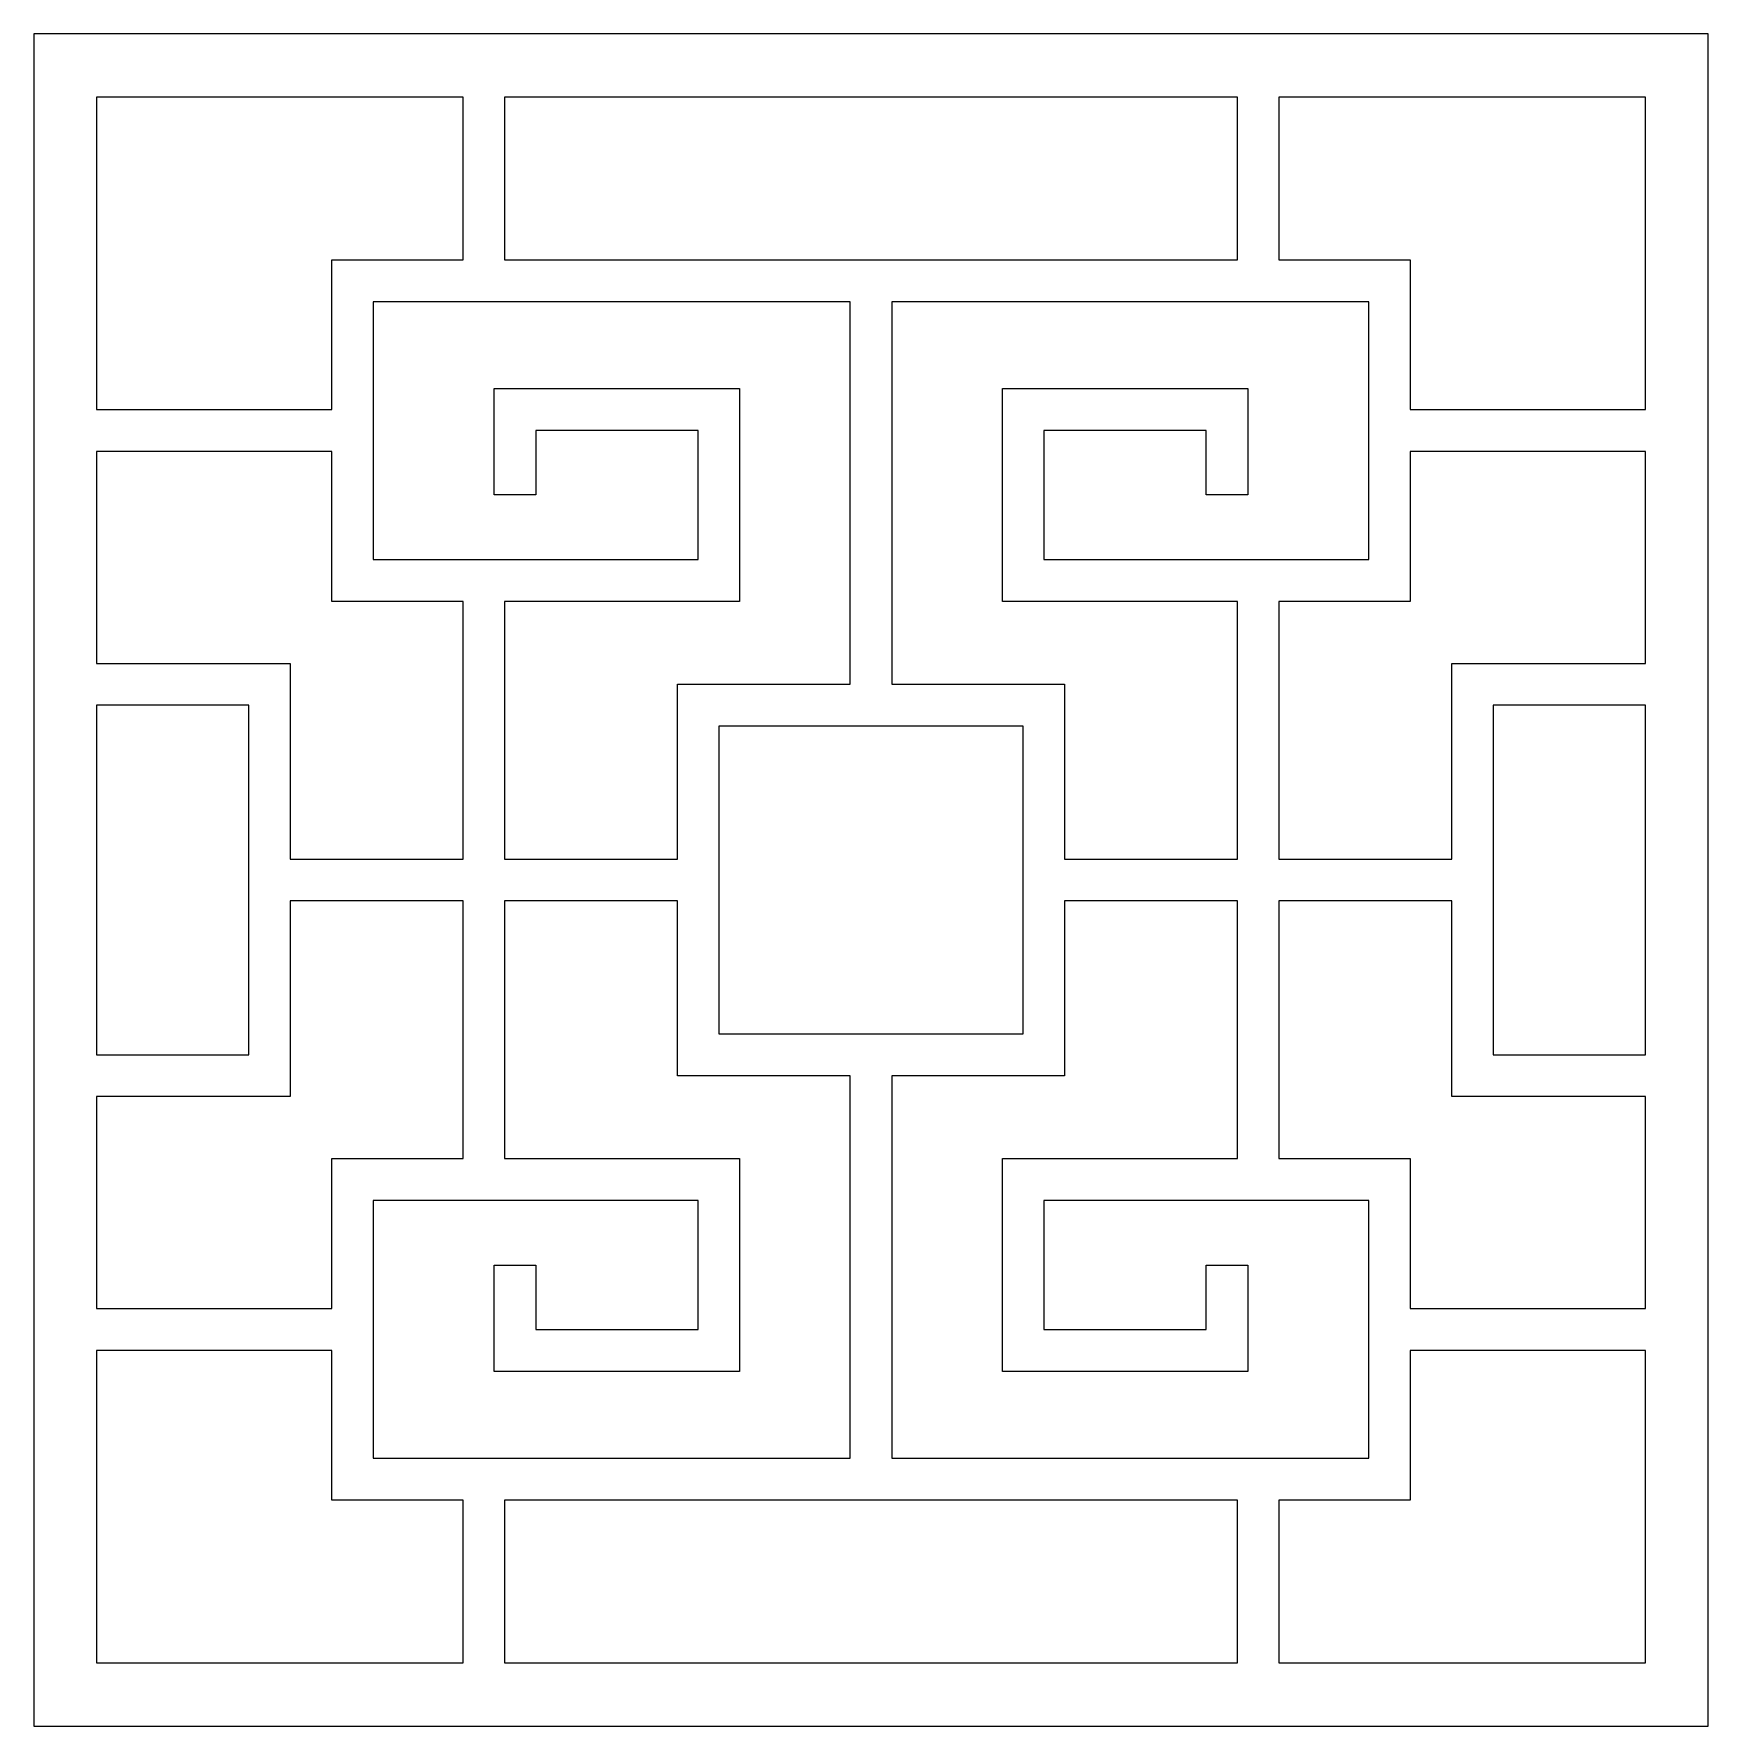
# Model space of a CAD drawing. Header units: centimetres. Extents: x -1.98 to 1.98, y -2 to 2.
import ezdxf

# ---------------------------------------------------------------- set-up
doc = ezdxf.new("R2010")
doc.units = ezdxf.units.CM
doc.header["$MEASUREMENT"] = 0
doc.layers.add('Layer 1', color=7, linetype='Continuous')

msp = doc.modelspace()

# ---------------------------------------------------------------- linework, layer by layer
at = {"layer": 'Layer 1', "color": 242}
for points, knots in [([(-1.97856, 2.00074), (-1.97856, 2.00074), (1.97857, 2.00074), (1.97857, 2.00074), (1.97857, 2.00074), (1.97857, 2.00074), (1.97857, -2.00073), (1.97857, -2.00073), (1.97857, -2.00073), (1.97857, -2.00073), (-1.97856, -2.00073), (-1.97856, -2.00073), (-1.97856, -2.00073), (-1.97856, -2.00073), (-1.97856, 2.00074), (-1.97856, 2.00074)], [0, 0, 0, 0, 0.2, 0.2, 0.2, 0.2, 0.4, 0.4, 0.4, 0.4, 0.6, 0.6, 0.6, 0.6, 1, 1, 1, 1]), ([(-0.9641, 1.46649), (-0.9641, 1.46649), (-1.27457, 1.46649), (-1.27457, 1.46649), (-1.27457, 1.46649), (-1.27457, 1.46649), (-1.27457, 1.11227), (-1.27457, 1.11227), (-1.27457, 1.11227), (-1.27457, 1.11227), (-1.83017, 1.11227), (-1.83017, 1.11227), (-1.83017, 1.11227), (-1.83017, 1.11227), (-1.83017, 1.85068), (-1.83017, 1.85068), (-1.83017, 1.85068), (-1.83017, 1.85068), (-0.9641, 1.85068), (-0.9641, 1.85068), (-0.9641, 1.85068), (-0.9641, 1.85068), (-0.9641, 1.46649), (-0.9641, 1.46649)], [0, 0, 0, 0, 0.1428571, 0.1428571, 0.1428571, 0.1428571, 0.2857143, 0.2857143, 0.2857143, 0.2857143, 0.4285714, 0.4285714, 0.4285714, 0.4285714, 0.5714286, 0.5714286, 0.5714286, 0.5714286, 0.7142857, 0.7142857, 0.7142857, 0.7142857, 1, 1, 1, 1]), ([(0.86607, 1.46649), (0.86607, 1.46649), (-0.00001, 1.46649), (-0.00001, 1.46649), (-0.00001, 1.46649), (-0.00001, 1.46649), (-0.86606, 1.46649), (-0.86606, 1.46649), (-0.86606, 1.46649), (-0.86606, 1.46649), (-0.86606, 1.85068), (-0.86606, 1.85068), (-0.86606, 1.85068), (-0.86606, 1.85068), (0.86607, 1.85068), (0.86607, 1.85068), (0.86607, 1.85068), (0.86607, 1.85068), (0.86607, 1.46649), (0.86607, 1.46649)], [0, 0, 0, 0, 0.1666667, 0.1666667, 0.1666667, 0.1666667, 0.3333333, 0.3333333, 0.3333333, 0.3333333, 0.5, 0.5, 0.5, 0.5, 0.6666667, 0.6666667, 0.6666667, 0.6666667, 1, 1, 1, 1]), ([(0.96411, 1.46649), (0.96411, 1.46649), (0.96411, 1.85068), (0.96411, 1.85068), (0.96411, 1.85068), (0.96411, 1.85068), (1.83018, 1.85068), (1.83018, 1.85068), (1.83018, 1.85068), (1.83018, 1.85068), (1.83018, 1.11227), (1.83018, 1.11227), (1.83018, 1.11227), (1.83018, 1.11227), (1.27459, 1.11227), (1.27459, 1.11227), (1.27459, 1.11227), (1.27459, 1.11227), (1.27459, 1.46649), (1.27459, 1.46649), (1.27459, 1.46649), (1.27459, 1.46649), (0.96411, 1.46649), (0.96411, 1.46649)], [0, 0, 0, 0, 0.1428571, 0.1428571, 0.1428571, 0.1428571, 0.2857143, 0.2857143, 0.2857143, 0.2857143, 0.4285714, 0.4285714, 0.4285714, 0.4285714, 0.5714286, 0.5714286, 0.5714286, 0.5714286, 0.7142857, 0.7142857, 0.7142857, 0.7142857, 1, 1, 1, 1]), ([(-0.04901, 0.4627), (-0.04901, 0.4627), (-0.45756, 0.4627), (-0.45756, 0.4627), (-0.45756, 0.4627), (-0.45756, 0.4627), (-0.45756, 0.04957), (-0.45756, 0.04957), (-0.45756, 0.04957), (-0.45756, 0.04957), (-0.86606, 0.04957), (-0.86606, 0.04957), (-0.86606, 0.04957), (-0.86606, 0.04957), (-0.86606, 0.65887), (-0.86606, 0.65887), (-0.86606, 0.65887), (-0.86606, 0.65887), (-0.31048, 0.65887), (-0.31048, 0.65887), (-0.31048, 0.65887), (-0.31048, 0.65887), (-0.31048, 1.16188), (-0.31048, 1.16188), (-0.31048, 1.16188), (-0.31048, 1.16188), (-0.89045, 1.16188), (-0.89045, 1.16188), (-0.89045, 1.16188), (-0.89045, 1.16188), (-0.89045, 0.91039), (-0.89045, 0.91039), (-0.89045, 0.91039), (-0.89045, 0.91039), (-0.79241, 0.91039), (-0.79241, 0.91039), (-0.79241, 0.91039), (-0.79241, 0.91039), (-0.79241, 1.06271), (-0.79241, 1.06271), (-0.79241, 1.06271), (-0.79241, 1.06271), (-0.40852, 1.06271), (-0.40852, 1.06271), (-0.40852, 1.06271), (-0.40852, 1.06271), (-0.40852, 0.75803), (-0.40852, 0.75803), (-0.40852, 0.75803), (-0.40852, 0.75803), (-1.17652, 0.75803), (-1.17652, 0.75803), (-1.17652, 0.75803), (-1.17652, 0.75803), (-1.17652, 1.36733), (-1.17652, 1.36733), (-1.17652, 1.36733), (-1.17652, 1.36733), (-0.04901, 1.36733), (-0.04901, 1.36733), (-0.04901, 1.36733), (-0.04901, 1.36733), (-0.04901, 0.4627), (-0.04901, 0.4627)], [0, 0, 0, 0, 0.0588235, 0.0588235, 0.0588235, 0.0588235, 0.1176471, 0.1176471, 0.1176471, 0.1176471, 0.1764706, 0.1764706, 0.1764706, 0.1764706, 0.2352941, 0.2352941, 0.2352941, 0.2352941, 0.2941176, 0.2941176, 0.2941176, 0.2941176, 0.3529412, 0.3529412, 0.3529412, 0.3529412, 0.4117647, 0.4117647, 0.4117647, 0.4117647, 0.4705882, 0.4705882, 0.4705882, 0.4705882, 0.5294118, 0.5294118, 0.5294118, 0.5294118, 0.5882353, 0.5882353, 0.5882353, 0.5882353, 0.6470588, 0.6470588, 0.6470588, 0.6470588, 0.7058824, 0.7058824, 0.7058824, 0.7058824, 0.7647059, 0.7647059, 0.7647059, 0.7647059, 0.8235294, 0.8235294, 0.8235294, 0.8235294, 0.8823529, 0.8823529, 0.8823529, 0.8823529, 1, 1, 1, 1]), ([(0.45756, 0.4627), (0.45756, 0.4627), (0.04902, 0.4627), (0.04902, 0.4627), (0.04902, 0.4627), (0.04902, 0.4627), (0.04902, 1.36733), (0.04902, 1.36733), (0.04902, 1.36733), (0.04902, 1.36733), (1.17654, 1.36733), (1.17654, 1.36733), (1.17654, 1.36733), (1.17654, 1.36733), (1.17654, 0.75803), (1.17654, 0.75803), (1.17654, 0.75803), (1.17654, 0.75803), (0.40853, 0.75803), (0.40853, 0.75803), (0.40853, 0.75803), (0.40853, 0.75803), (0.40853, 1.06271), (0.40853, 1.06271), (0.40853, 1.06271), (0.40853, 1.06271), (0.79242, 1.06271), (0.79242, 1.06271), (0.79242, 1.06271), (0.79242, 1.06271), (0.79242, 0.91039), (0.79242, 0.91039), (0.79242, 0.91039), (0.79242, 0.91039), (0.89046, 0.91039), (0.89046, 0.91039), (0.89046, 0.91039), (0.89046, 0.91039), (0.89046, 1.16188), (0.89046, 1.16188), (0.89046, 1.16188), (0.89046, 1.16188), (0.31049, 1.16188), (0.31049, 1.16188), (0.31049, 1.16188), (0.31049, 1.16188), (0.31049, 0.65887), (0.31049, 0.65887), (0.31049, 0.65887), (0.31049, 0.65887), (0.86607, 0.65887), (0.86607, 0.65887), (0.86607, 0.65887), (0.86607, 0.65887), (0.86607, 0.04957), (0.86607, 0.04957), (0.86607, 0.04957), (0.86607, 0.04957), (0.45756, 0.04957), (0.45756, 0.04957), (0.45756, 0.04957), (0.45756, 0.04957), (0.45756, 0.4627), (0.45756, 0.4627)], [0, 0, 0, 0, 0.0588235, 0.0588235, 0.0588235, 0.0588235, 0.1176471, 0.1176471, 0.1176471, 0.1176471, 0.1764706, 0.1764706, 0.1764706, 0.1764706, 0.2352941, 0.2352941, 0.2352941, 0.2352941, 0.2941176, 0.2941176, 0.2941176, 0.2941176, 0.3529412, 0.3529412, 0.3529412, 0.3529412, 0.4117647, 0.4117647, 0.4117647, 0.4117647, 0.4705882, 0.4705882, 0.4705882, 0.4705882, 0.5294118, 0.5294118, 0.5294118, 0.5294118, 0.5882353, 0.5882353, 0.5882353, 0.5882353, 0.6470588, 0.6470588, 0.6470588, 0.6470588, 0.7058824, 0.7058824, 0.7058824, 0.7058824, 0.7647059, 0.7647059, 0.7647059, 0.7647059, 0.8235294, 0.8235294, 0.8235294, 0.8235294, 0.8823529, 0.8823529, 0.8823529, 0.8823529, 1, 1, 1, 1]), ([(-1.27457, 0.65887), (-1.27457, 0.65887), (-0.9641, 0.65887), (-0.9641, 0.65887), (-0.9641, 0.65887), (-0.9641, 0.65887), (-0.9641, 0.04957), (-0.9641, 0.04957), (-0.9641, 0.04957), (-0.9641, 0.04957), (-1.37265, 0.04957), (-1.37265, 0.04957), (-1.37265, 0.04957), (-1.37265, 0.04957), (-1.37265, 0.51225), (-1.37265, 0.51225), (-1.37265, 0.51225), (-1.37265, 0.51225), (-1.83017, 0.51225), (-1.83017, 0.51225), (-1.83017, 0.51225), (-1.83017, 0.51225), (-1.83017, 0.92532), (-1.83017, 0.92532), (-1.83017, 0.92532), (-1.83017, 0.92532), (-1.83017, 1.0131), (-1.83017, 1.0131), (-1.83017, 1.0131), (-1.83017, 1.0131), (-1.27457, 1.0131), (-1.27457, 1.0131), (-1.27457, 1.0131), (-1.27457, 1.0131), (-1.27457, 0.65887), (-1.27457, 0.65887)], [0, 0, 0, 0, 0.1, 0.1, 0.1, 0.1, 0.2, 0.2, 0.2, 0.2, 0.3, 0.3, 0.3, 0.3, 0.4, 0.4, 0.4, 0.4, 0.5, 0.5, 0.5, 0.5, 0.6, 0.6, 0.6, 0.6, 0.7, 0.7, 0.7, 0.7, 0.8, 0.8, 0.8, 0.8, 1, 1, 1, 1]), ([(1.27459, 0.65887), (1.27459, 0.65887), (1.27459, 1.0131), (1.27459, 1.0131), (1.27459, 1.0131), (1.27459, 1.0131), (1.83018, 1.0131), (1.83018, 1.0131), (1.83018, 1.0131), (1.83018, 1.0131), (1.83018, 0.92532), (1.83018, 0.92532), (1.83018, 0.92532), (1.83018, 0.92532), (1.83018, 0.51225), (1.83018, 0.51225), (1.83018, 0.51225), (1.83018, 0.51225), (1.37266, 0.51225), (1.37266, 0.51225), (1.37266, 0.51225), (1.37266, 0.51225), (1.37266, 0.04957), (1.37266, 0.04957), (1.37266, 0.04957), (1.37266, 0.04957), (0.96411, 0.04957), (0.96411, 0.04957), (0.96411, 0.04957), (0.96411, 0.04957), (0.96411, 0.65887), (0.96411, 0.65887), (0.96411, 0.65887), (0.96411, 0.65887), (1.27459, 0.65887), (1.27459, 0.65887)], [0, 0, 0, 0, 0.1, 0.1, 0.1, 0.1, 0.2, 0.2, 0.2, 0.2, 0.3, 0.3, 0.3, 0.3, 0.4, 0.4, 0.4, 0.4, 0.5, 0.5, 0.5, 0.5, 0.6, 0.6, 0.6, 0.6, 0.7, 0.7, 0.7, 0.7, 0.8, 0.8, 0.8, 0.8, 1, 1, 1, 1]), ([(-1.83017, 0.41311), (-1.83017, 0.41311), (-1.47069, 0.41311), (-1.47069, 0.41311), (-1.47069, 0.41311), (-1.47069, 0.41311), (-1.47069, 0.00002), (-1.47069, 0.00002), (-1.47069, 0.00002), (-1.47069, 0.00002), (-1.47069, -0.4131), (-1.47069, -0.4131), (-1.47069, -0.4131), (-1.47069, -0.4131), (-1.83017, -0.4131), (-1.83017, -0.4131), (-1.83017, -0.4131), (-1.83017, -0.4131), (-1.83017, 0.00002), (-1.83017, 0.00002), (-1.83017, 0.00002), (-1.83017, 0.00002), (-1.83017, 0.41311), (-1.83017, 0.41311)], [0, 0, 0, 0, 0.1428571, 0.1428571, 0.1428571, 0.1428571, 0.2857143, 0.2857143, 0.2857143, 0.2857143, 0.4285714, 0.4285714, 0.4285714, 0.4285714, 0.5714286, 0.5714286, 0.5714286, 0.5714286, 0.7142857, 0.7142857, 0.7142857, 0.7142857, 1, 1, 1, 1]), ([(1.83018, 0.00001), (1.83018, 0.00001), (1.83018, -0.4131), (1.83018, -0.4131), (1.83018, -0.4131), (1.83018, -0.4131), (1.4707, -0.4131), (1.4707, -0.4131), (1.4707, -0.4131), (1.4707, -0.4131), (1.4707, 0.00001), (1.4707, 0.00001), (1.4707, 0.00001), (1.4707, 0.00001), (1.4707, 0.41311), (1.4707, 0.41311), (1.4707, 0.41311), (1.4707, 0.41311), (1.83018, 0.41311), (1.83018, 0.41311), (1.83018, 0.41311), (1.83018, 0.41311), (1.83018, 0.00002), (1.83018, 0.00002), (1.83018, 0.00002), (1.83018, 0.00002), (1.83018, 0.00001), (1.83018, 0.00001)], [0, 0, 0, 0, 0.125, 0.125, 0.125, 0.125, 0.25, 0.25, 0.25, 0.25, 0.375, 0.375, 0.375, 0.375, 0.5, 0.5, 0.5, 0.5, 0.625, 0.625, 0.625, 0.625, 0.75, 0.75, 0.75, 0.75, 1, 1, 1, 1]), ([(-0.35951, 0.00002), (-0.35951, 0.00002), (-0.35951, 0.36355), (-0.35951, 0.36355), (-0.35951, 0.36355), (-0.35951, 0.36355), (0.35953, 0.36355), (0.35953, 0.36355), (0.35953, 0.36355), (0.35953, 0.36355), (0.35953, 0.00001), (0.35953, 0.00001), (0.35953, 0.00001), (0.35953, 0.00001), (0.35953, -0.36354), (0.35953, -0.36354), (0.35953, -0.36354), (0.35953, -0.36354), (-0.35951, -0.36354), (-0.35951, -0.36354), (-0.35951, -0.36354), (-0.35951, -0.36354), (-0.35951, 0.00001), (-0.35951, 0.00001), (-0.35951, 0.00001), (-0.35951, 0.00001), (-0.35951, 0.00002), (-0.35951, 0.00002)], [0, 0, 0, 0, 0.125, 0.125, 0.125, 0.125, 0.25, 0.25, 0.25, 0.25, 0.375, 0.375, 0.375, 0.375, 0.5, 0.5, 0.5, 0.5, 0.625, 0.625, 0.625, 0.625, 0.75, 0.75, 0.75, 0.75, 1, 1, 1, 1]), ([(-1.27457, -0.65886), (-1.27457, -0.65886), (-1.27457, -1.01308), (-1.27457, -1.01308), (-1.27457, -1.01308), (-1.27457, -1.01308), (-1.83017, -1.01308), (-1.83017, -1.01308), (-1.83017, -1.01308), (-1.83017, -1.01308), (-1.83017, -0.92531), (-1.83017, -0.92531), (-1.83017, -0.92531), (-1.83017, -0.92531), (-1.83017, -0.51225), (-1.83017, -0.51225), (-1.83017, -0.51225), (-1.83017, -0.51225), (-1.37265, -0.51224), (-1.37265, -0.51224), (-1.37265, -0.51224), (-1.37265, -0.51224), (-1.37265, -0.04956), (-1.37265, -0.04956), (-1.37265, -0.04956), (-1.37265, -0.04956), (-0.9641, -0.04956), (-0.9641, -0.04956), (-0.9641, -0.04956), (-0.9641, -0.04956), (-0.9641, -0.65886), (-0.9641, -0.65886), (-0.9641, -0.65886), (-0.9641, -0.65886), (-1.27457, -0.65886), (-1.27457, -0.65886)], [0, 0, 0, 0, 0.1, 0.1, 0.1, 0.1, 0.2, 0.2, 0.2, 0.2, 0.3, 0.3, 0.3, 0.3, 0.4, 0.4, 0.4, 0.4, 0.5, 0.5, 0.5, 0.5, 0.6, 0.6, 0.6, 0.6, 0.7, 0.7, 0.7, 0.7, 0.8, 0.8, 0.8, 0.8, 1, 1, 1, 1]), ([(-0.04901, -0.46267), (-0.04901, -0.46267), (-0.04901, -1.36732), (-0.04901, -1.36732), (-0.04901, -1.36732), (-0.04901, -1.36732), (-1.17652, -1.36732), (-1.17652, -1.36732), (-1.17652, -1.36732), (-1.17652, -1.36732), (-1.17652, -0.75802), (-1.17652, -0.75802), (-1.17652, -0.75802), (-1.17652, -0.75802), (-0.40852, -0.75802), (-0.40852, -0.75802), (-0.40852, -0.75802), (-0.40852, -0.75802), (-0.40852, -1.0627), (-0.40852, -1.0627), (-0.40852, -1.0627), (-0.40852, -1.0627), (-0.79241, -1.0627), (-0.79241, -1.0627), (-0.79241, -1.0627), (-0.79241, -1.0627), (-0.79241, -0.91038), (-0.79241, -0.91038), (-0.79241, -0.91038), (-0.79241, -0.91038), (-0.89045, -0.91038), (-0.89045, -0.91038), (-0.89045, -0.91038), (-0.89045, -0.91038), (-0.89045, -1.16186), (-0.89045, -1.16186), (-0.89045, -1.16186), (-0.89045, -1.16186), (-0.31048, -1.16186), (-0.31048, -1.16186), (-0.31048, -1.16186), (-0.31048, -1.16186), (-0.31048, -0.65886), (-0.31048, -0.65886), (-0.31048, -0.65886), (-0.31048, -0.65886), (-0.86606, -0.65886), (-0.86606, -0.65886), (-0.86606, -0.65886), (-0.86606, -0.65886), (-0.86606, -0.04956), (-0.86606, -0.04956), (-0.86606, -0.04956), (-0.86606, -0.04956), (-0.45756, -0.04956), (-0.45756, -0.04956), (-0.45756, -0.04956), (-0.45756, -0.04956), (-0.45756, -0.46267), (-0.45756, -0.46267), (-0.45756, -0.46267), (-0.45756, -0.46267), (-0.04901, -0.46267), (-0.04901, -0.46267)], [0, 0, 0, 0, 0.0588235, 0.0588235, 0.0588235, 0.0588235, 0.1176471, 0.1176471, 0.1176471, 0.1176471, 0.1764706, 0.1764706, 0.1764706, 0.1764706, 0.2352941, 0.2352941, 0.2352941, 0.2352941, 0.2941176, 0.2941176, 0.2941176, 0.2941176, 0.3529412, 0.3529412, 0.3529412, 0.3529412, 0.4117647, 0.4117647, 0.4117647, 0.4117647, 0.4705882, 0.4705882, 0.4705882, 0.4705882, 0.5294118, 0.5294118, 0.5294118, 0.5294118, 0.5882353, 0.5882353, 0.5882353, 0.5882353, 0.6470588, 0.6470588, 0.6470588, 0.6470588, 0.7058824, 0.7058824, 0.7058824, 0.7058824, 0.7647059, 0.7647059, 0.7647059, 0.7647059, 0.8235294, 0.8235294, 0.8235294, 0.8235294, 0.8823529, 0.8823529, 0.8823529, 0.8823529, 1, 1, 1, 1]), ([(0.04902, -0.46267), (0.04902, -0.46267), (0.45756, -0.46267), (0.45756, -0.46267), (0.45756, -0.46267), (0.45756, -0.46267), (0.45756, -0.04956), (0.45756, -0.04956), (0.45756, -0.04956), (0.45756, -0.04956), (0.86607, -0.04956), (0.86607, -0.04956), (0.86607, -0.04956), (0.86607, -0.04956), (0.86607, -0.65886), (0.86607, -0.65886), (0.86607, -0.65886), (0.86607, -0.65886), (0.31049, -0.65886), (0.31049, -0.65886), (0.31049, -0.65886), (0.31049, -0.65886), (0.31049, -1.16186), (0.31049, -1.16186), (0.31049, -1.16186), (0.31049, -1.16186), (0.89046, -1.16186), (0.89046, -1.16186), (0.89046, -1.16186), (0.89046, -1.16186), (0.89046, -0.91038), (0.89046, -0.91038), (0.89046, -0.91038), (0.89046, -0.91038), (0.79242, -0.91038), (0.79242, -0.91038), (0.79242, -0.91038), (0.79242, -0.91038), (0.79242, -1.0627), (0.79242, -1.0627), (0.79242, -1.0627), (0.79242, -1.0627), (0.40853, -1.0627), (0.40853, -1.0627), (0.40853, -1.0627), (0.40853, -1.0627), (0.40853, -0.75802), (0.40853, -0.75802), (0.40853, -0.75802), (0.40853, -0.75802), (1.17654, -0.75802), (1.17654, -0.75802), (1.17654, -0.75802), (1.17654, -0.75802), (1.17654, -1.36732), (1.17654, -1.36732), (1.17654, -1.36732), (1.17654, -1.36732), (0.04902, -1.36732), (0.04902, -1.36732), (0.04902, -1.36732), (0.04902, -1.36732), (0.04902, -0.46267), (0.04902, -0.46267)], [0, 0, 0, 0, 0.0588235, 0.0588235, 0.0588235, 0.0588235, 0.1176471, 0.1176471, 0.1176471, 0.1176471, 0.1764706, 0.1764706, 0.1764706, 0.1764706, 0.2352941, 0.2352941, 0.2352941, 0.2352941, 0.2941176, 0.2941176, 0.2941176, 0.2941176, 0.3529412, 0.3529412, 0.3529412, 0.3529412, 0.4117647, 0.4117647, 0.4117647, 0.4117647, 0.4705882, 0.4705882, 0.4705882, 0.4705882, 0.5294118, 0.5294118, 0.5294118, 0.5294118, 0.5882353, 0.5882353, 0.5882353, 0.5882353, 0.6470588, 0.6470588, 0.6470588, 0.6470588, 0.7058824, 0.7058824, 0.7058824, 0.7058824, 0.7647059, 0.7647059, 0.7647059, 0.7647059, 0.8235294, 0.8235294, 0.8235294, 0.8235294, 0.8823529, 0.8823529, 0.8823529, 0.8823529, 1, 1, 1, 1]), ([(1.27459, -0.65886), (1.27459, -0.65886), (0.96411, -0.65886), (0.96411, -0.65886), (0.96411, -0.65886), (0.96411, -0.65886), (0.96411, -0.04956), (0.96411, -0.04956), (0.96411, -0.04956), (0.96411, -0.04956), (1.37266, -0.04956), (1.37266, -0.04956), (1.37266, -0.04956), (1.37266, -0.04956), (1.37266, -0.51224), (1.37266, -0.51224), (1.37266, -0.51224), (1.37266, -0.51224), (1.83018, -0.51224), (1.83018, -0.51224), (1.83018, -0.51224), (1.83018, -0.51224), (1.83018, -0.92531), (1.83018, -0.92531), (1.83018, -0.92531), (1.83018, -0.92531), (1.83018, -1.01308), (1.83018, -1.01308), (1.83018, -1.01308), (1.83018, -1.01308), (1.27459, -1.01308), (1.27459, -1.01308), (1.27459, -1.01308), (1.27459, -1.01308), (1.27459, -0.65886), (1.27459, -0.65886)], [0, 0, 0, 0, 0.1, 0.1, 0.1, 0.1, 0.2, 0.2, 0.2, 0.2, 0.3, 0.3, 0.3, 0.3, 0.4, 0.4, 0.4, 0.4, 0.5, 0.5, 0.5, 0.5, 0.6, 0.6, 0.6, 0.6, 0.7, 0.7, 0.7, 0.7, 0.8, 0.8, 0.8, 0.8, 1, 1, 1, 1]), ([(-0.9641, -1.46649), (-0.9641, -1.46649), (-0.9641, -1.85067), (-0.9641, -1.85067), (-0.9641, -1.85067), (-0.9641, -1.85067), (-1.83017, -1.85067), (-1.83017, -1.85067), (-1.83017, -1.85067), (-1.83017, -1.85067), (-1.83017, -1.11226), (-1.83017, -1.11226), (-1.83017, -1.11226), (-1.83017, -1.11226), (-1.27457, -1.11226), (-1.27457, -1.11226), (-1.27457, -1.11226), (-1.27457, -1.11226), (-1.27457, -1.46648), (-1.27457, -1.46648), (-1.27457, -1.46648), (-1.27457, -1.46648), (-0.9641, -1.46649), (-0.9641, -1.46649)], [0, 0, 0, 0, 0.1428571, 0.1428571, 0.1428571, 0.1428571, 0.2857143, 0.2857143, 0.2857143, 0.2857143, 0.4285714, 0.4285714, 0.4285714, 0.4285714, 0.5714286, 0.5714286, 0.5714286, 0.5714286, 0.7142857, 0.7142857, 0.7142857, 0.7142857, 1, 1, 1, 1]), ([(0.96411, -1.46648), (0.96411, -1.46648), (1.27459, -1.46648), (1.27459, -1.46648), (1.27459, -1.46648), (1.27459, -1.46648), (1.27459, -1.11226), (1.27459, -1.11226), (1.27459, -1.11226), (1.27459, -1.11226), (1.83018, -1.11226), (1.83018, -1.11226), (1.83018, -1.11226), (1.83018, -1.11226), (1.83018, -1.85067), (1.83018, -1.85067), (1.83018, -1.85067), (1.83018, -1.85067), (0.96411, -1.85067), (0.96411, -1.85067), (0.96411, -1.85067), (0.96411, -1.85067), (0.96411, -1.46648), (0.96411, -1.46648)], [0, 0, 0, 0, 0.1428571, 0.1428571, 0.1428571, 0.1428571, 0.2857143, 0.2857143, 0.2857143, 0.2857143, 0.4285714, 0.4285714, 0.4285714, 0.4285714, 0.5714286, 0.5714286, 0.5714286, 0.5714286, 0.7142857, 0.7142857, 0.7142857, 0.7142857, 1, 1, 1, 1]), ([(0.86607, -1.85067), (0.86607, -1.85067), (0, -1.85067), (0, -1.85067), (0, -1.85067), (0, -1.85067), (-0.86606, -1.85067), (-0.86606, -1.85067), (-0.86606, -1.85067), (-0.86606, -1.85067), (-0.86606, -1.46649), (-0.86606, -1.46649), (-0.86606, -1.46649), (-0.86606, -1.46649), (0.86607, -1.46649), (0.86607, -1.46649), (0.86607, -1.46649), (0.86607, -1.46649), (0.86607, -1.85067), (0.86607, -1.85067)], [0, 0, 0, 0, 0.1666667, 0.1666667, 0.1666667, 0.1666667, 0.3333333, 0.3333333, 0.3333333, 0.3333333, 0.5, 0.5, 0.5, 0.5, 0.6666667, 0.6666667, 0.6666667, 0.6666667, 1, 1, 1, 1])]:
    msp.add_open_spline(points, degree=3, knots=knots, dxfattribs=at)

doc.saveas('drawing.dxf')
